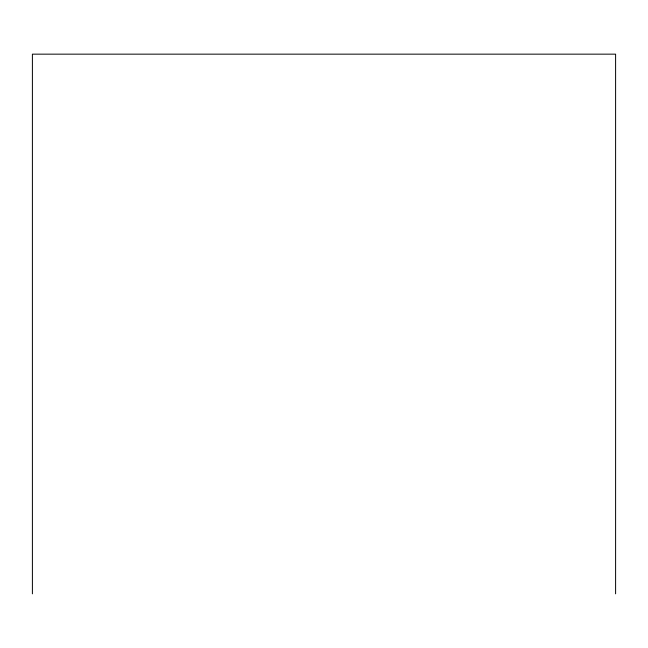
<?xml version="1.0" encoding="UTF-8"?>
<svg xmlns="http://www.w3.org/2000/svg" width="648" height="648" viewBox="0 0 648 648"><rect width="100%" height="100%" fill="white"/><g stroke="black" fill="none" stroke-linecap="round" stroke-linejoin="round"><path stroke-width="0.97" d="M615.6 593.843L615.6 54.157L32.4 54.157L32.4 593.843"/></g></svg>
